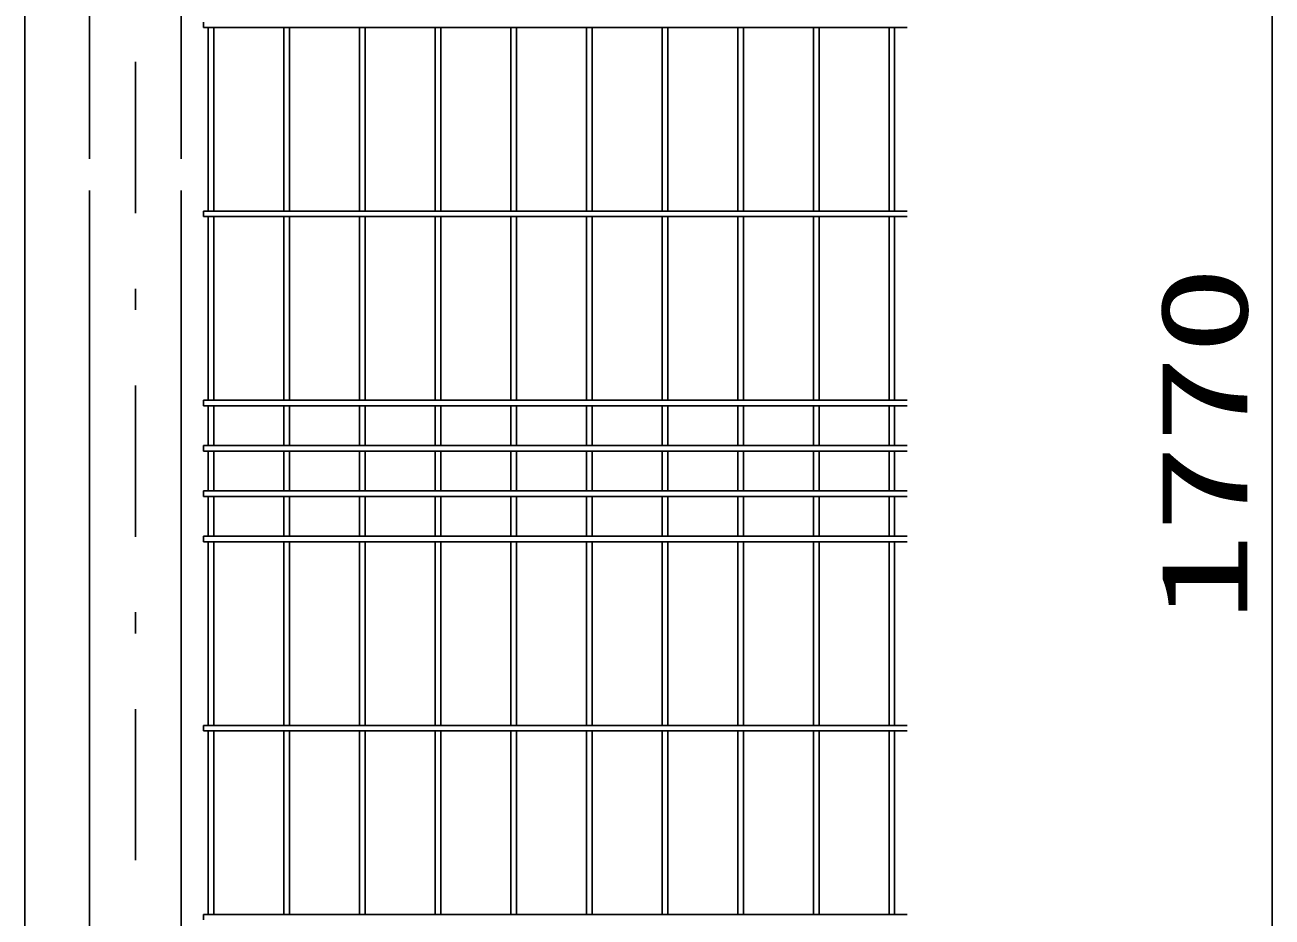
# Model space of a CAD drawing. Units: millimetres, scale not verified. Extents: x -4455 to 4455, y -3150 to 3150.
# Drawn here: x 2680 to 3504, y -224 to 366 of the extents above; entities that cross this region are included whole.
import ezdxf
from ezdxf.enums import TextEntityAlignment as Align

# ---------------------------------------------------------------- set-up
doc = ezdxf.new("R2010")
doc.units = ezdxf.units.MM
doc.header["$LTSCALE"] = 20
doc.linetypes.add('USER1', pattern=[10.7, 5, -2.5, 0.7, -2.5])
for name, color, linetype, lineweight in [('0-0_外形線', 7, 'Continuous', 25), ('0-1_寸法線', 4, 'Continuous', 25), ('0-5_軸線', 2, 'USER1', 25), ('0-6_扉縦枠', 7, 'Continuous', 25), ('0-F_NER', 30, 'Continuous', 25)]:
    doc.layers.add(name, color=color, linetype=linetype, lineweight=lineweight)
doc.styles.add('ＭＳ ゴシック', font='')
doc.styles.get('ＭＳ ゴシック').set_extended_font_data('MS Gothic')

msp = doc.modelspace()

# ---------------------------------------------------------------- linework, layer by layer
at = {"layer": '0-0_外形線'}
for p, q in [((2722.72, 620.48), (2722.72, 277.98)), ((2783.22, 277.98), (2783.22, 620.48)), ((2722.72, 256.98), (2722.72, -112.02)), ((2783.22, -112.02), (2783.22, 256.98)), ((2722.72, -112.02), (2722.72, -487.02)), ((2783.22, -487.02), (2783.22, -112.02))]:
    msp.add_line(p, q, dxfattribs=at)
at = {"layer": '0-1_寸法線'}
msp.add_line((3504.19, -773.52), (3504.19, 916.48), dxfattribs=at)
at = {"layer": '0-5_軸線'}
msp.add_line((2752.97, 984.04), (2752.97, -1239.46), dxfattribs=at)
at = {"layer": '0-6_扉縦枠'}
msp.add_line((2679.97, -819.53), (2679.97, 891.47), dxfattribs=at)
at = {"layer": '0-F_NER'}
for p, q in [((2797.97, 368.28), (2797.97, 364.68)), ((2797.97, 364.68), (3262.97, 364.68)), ((2801.17, 243.28), (2801.17, 364.68)), ((2804.77, 243.28), (2804.77, 364.68)), ((2851.17, 243.28), (2851.17, 364.68)), ((2854.77, 243.28), (2854.77, 364.68)), ((2901.17, 243.28), (2901.17, 364.68)), ((2904.77, 243.28), (2904.77, 364.68)), ((2951.17, 243.28), (2951.17, 364.68)), ((2954.77, 243.28), (2954.77, 364.68)), ((3001.17, 243.28), (3001.17, 364.68)), ((3004.77, 243.28), (3004.77, 364.68)), ((3051.17, 243.28), (3051.17, 364.68)), ((3054.77, 243.28), (3054.77, 364.68)), ((3101.17, 243.28), (3101.17, 364.68)), ((3104.77, 243.28), (3104.77, 364.68)), ((3151.17, 243.28), (3151.17, 364.68)), ((3154.77, 243.28), (3154.77, 364.68)), ((3201.17, 243.28), (3201.17, 364.68)), ((3204.77, 243.28), (3204.77, 364.68)), ((3251.17, 243.28), (3251.17, 364.68)), ((3254.77, 243.28), (3254.77, 364.68)), ((2797.97, 243.28), (3262.97, 243.28)), ((2797.97, 243.28), (2797.97, 239.68)), ((2797.97, 239.68), (3262.97, 239.68)), ((2801.17, 118.28), (2801.17, 239.68)), ((2804.77, 118.28), (2804.77, 239.68)), ((2851.17, 118.28), (2851.17, 239.68)), ((2854.77, 118.28), (2854.77, 239.68)), ((2901.17, 118.28), (2901.17, 239.68)), ((2904.77, 118.28), (2904.77, 239.68)), ((2951.17, 118.28), (2951.17, 239.68)), ((2954.77, 118.28), (2954.77, 239.68)), ((3001.17, 118.28), (3001.17, 239.68)), ((3004.77, 118.28), (3004.77, 239.68)), ((3051.17, 118.28), (3051.17, 239.68)), ((3054.77, 118.28), (3054.77, 239.68)), ((3101.17, 118.28), (3101.17, 239.68)), ((3104.77, 118.28), (3104.77, 239.68)), ((3151.17, 118.28), (3151.17, 239.68)), ((3154.77, 118.28), (3154.77, 239.68)), ((3201.17, 118.28), (3201.17, 239.68)), ((3204.77, 118.28), (3204.77, 239.68)), ((3251.17, 118.28), (3251.17, 239.68)), ((3254.77, 118.28), (3254.77, 239.68)), ((2797.97, 118.28), (3262.97, 118.28)), ((2797.97, 118.28), (2797.97, 114.68)), ((2797.97, 114.68), (3262.97, 114.68)), ((2801.17, 88.28), (2801.17, 114.68)), ((2804.77, 88.28), (2804.77, 114.68)), ((2851.17, 88.28), (2851.17, 114.68)), ((2854.77, 88.28), (2854.77, 114.68)), ((2901.17, 88.28), (2901.17, 114.68)), ((2904.77, 88.28), (2904.77, 114.68)), ((2951.17, 88.28), (2951.17, 114.68)), ((2954.77, 88.28), (2954.77, 114.68)), ((3001.17, 88.28), (3001.17, 114.68)), ((3004.77, 88.28), (3004.77, 114.68)), ((3051.17, 88.28), (3051.17, 114.68)), ((3054.77, 88.28), (3054.77, 114.68)), ((3101.17, 88.28), (3101.17, 114.68)), ((3104.77, 88.28), (3104.77, 114.68)), ((3151.17, 88.28), (3151.17, 114.68)), ((3154.77, 88.28), (3154.77, 114.68)), ((3201.17, 88.28), (3201.17, 114.68)), ((3204.77, 88.28), (3204.77, 114.68)), ((3251.17, 88.28), (3251.17, 114.68)), ((3254.77, 88.28), (3254.77, 114.68)), ((2797.97, 88.28), (3262.97, 88.28)), ((2797.97, 88.28), (2797.97, 84.68)), ((2797.97, 84.68), (3262.97, 84.68)), ((2801.17, 58.28), (2801.17, 84.68)), ((2804.77, 58.28), (2804.77, 84.68)), ((2851.17, 58.28), (2851.17, 84.68)), ((2854.77, 58.28), (2854.77, 84.68)), ((2901.17, 58.28), (2901.17, 84.68)), ((2904.77, 58.28), (2904.77, 84.68)), ((2951.17, 58.28), (2951.17, 84.68)), ((2954.77, 58.28), (2954.77, 84.68)), ((3001.17, 58.28), (3001.17, 84.68)), ((3004.77, 58.28), (3004.77, 84.68)), ((3051.17, 58.28), (3051.17, 84.68)), ((3054.77, 58.28), (3054.77, 84.68)), ((3101.17, 58.28), (3101.17, 84.68)), ((3104.77, 58.28), (3104.77, 84.68)), ((3151.17, 58.28), (3151.17, 84.68)), ((3154.77, 58.28), (3154.77, 84.68)), ((3201.17, 58.28), (3201.17, 84.68)), ((3204.77, 58.28), (3204.77, 84.68)), ((3251.17, 58.28), (3251.17, 84.68)), ((3254.77, 58.28), (3254.77, 84.68)), ((2797.97, 58.28), (3262.97, 58.28)), ((2797.97, 58.28), (2797.97, 54.68)), ((2797.97, 54.68), (3262.97, 54.68)), ((2801.17, 28.28), (2801.17, 54.68)), ((2804.77, 28.28), (2804.77, 54.68)), ((2851.17, 28.28), (2851.17, 54.68)), ((2854.77, 28.28), (2854.77, 54.68)), ((2901.17, 28.28), (2901.17, 54.68)), ((2904.77, 28.28), (2904.77, 54.68)), ((2951.17, 28.28), (2951.17, 54.68)), ((2954.77, 28.28), (2954.77, 54.68)), ((3001.17, 28.28), (3001.17, 54.68)), ((3004.77, 28.28), (3004.77, 54.68)), ((3051.17, 28.28), (3051.17, 54.68)), ((3054.77, 28.28), (3054.77, 54.68)), ((3101.17, 28.28), (3101.17, 54.68)), ((3104.77, 28.28), (3104.77, 54.68)), ((3151.17, 28.28), (3151.17, 54.68)), ((3154.77, 28.28), (3154.77, 54.68)), ((3201.17, 28.28), (3201.17, 54.68)), ((3204.77, 28.28), (3204.77, 54.68)), ((3251.17, 28.28), (3251.17, 54.68)), ((3254.77, 28.28), (3254.77, 54.68)), ((2797.97, 28.28), (3262.97, 28.28)), ((2797.97, 28.28), (2797.97, 24.68)), ((2797.97, 24.68), (3262.97, 24.68)), ((2801.17, -96.72), (2801.17, 24.68)), ((2804.77, -96.72), (2804.77, 24.68)), ((2851.17, -96.72), (2851.17, 24.68)), ((2854.77, -96.72), (2854.77, 24.68)), ((2901.17, -96.72), (2901.17, 24.68)), ((2904.77, -96.72), (2904.77, 24.68)), ((2951.17, -96.72), (2951.17, 24.68)), ((2954.77, -96.72), (2954.77, 24.68)), ((3001.17, -96.72), (3001.17, 24.68)), ((3004.77, -96.72), (3004.77, 24.68)), ((3051.17, -96.72), (3051.17, 24.68)), ((3054.77, -96.72), (3054.77, 24.68)), ((3101.17, -96.72), (3101.17, 24.68)), ((3104.77, -96.72), (3104.77, 24.68)), ((3151.17, -96.72), (3151.17, 24.68)), ((3154.77, -96.72), (3154.77, 24.68)), ((3201.17, -96.72), (3201.17, 24.68)), ((3204.77, -96.72), (3204.77, 24.68)), ((3251.17, -96.72), (3251.17, 24.68)), ((3254.77, -96.72), (3254.77, 24.68)), ((2797.97, -96.72), (3262.97, -96.72)), ((2797.97, -96.72), (2797.97, -100.32)), ((2797.97, -100.32), (3262.97, -100.32)), ((2801.17, -221.72), (2801.17, -100.32)), ((2804.77, -221.72), (2804.77, -100.32)), ((2851.17, -221.72), (2851.17, -100.32)), ((2854.77, -221.72), (2854.77, -100.32)), ((2901.17, -221.72), (2901.17, -100.32)), ((2904.77, -221.72), (2904.77, -100.32)), ((2951.17, -221.72), (2951.17, -100.32)), ((2954.77, -221.72), (2954.77, -100.32)), ((3001.17, -221.72), (3001.17, -100.32)), ((3004.77, -221.72), (3004.77, -100.32)), ((3051.17, -221.72), (3051.17, -100.32)), ((3054.77, -221.72), (3054.77, -100.32)), ((3101.17, -221.72), (3101.17, -100.32)), ((3104.77, -221.72), (3104.77, -100.32)), ((3151.17, -221.72), (3151.17, -100.32)), ((3154.77, -221.72), (3154.77, -100.32)), ((3201.17, -221.72), (3201.17, -100.32)), ((3204.77, -221.72), (3204.77, -100.32)), ((3251.17, -221.72), (3251.17, -100.32)), ((3254.77, -221.72), (3254.77, -100.32)), ((2797.97, -221.72), (3262.97, -221.72)), ((2797.97, -221.72), (2797.97, -225.32))]:
    msp.add_line(p, q, dxfattribs=at)

# ---------------------------------------------------------------- texts
at = {"layer": '0-1_寸法線', "color": 2, "style": 'ＭＳ ゴシック', "width": 1.5}
msp.add_text('1770', height=57.77, rotation=90, dxfattribs=at).set_placement((3505.29, -28.52), align=Align.BOTTOM_LEFT)

doc.saveas('drawing.dxf')
